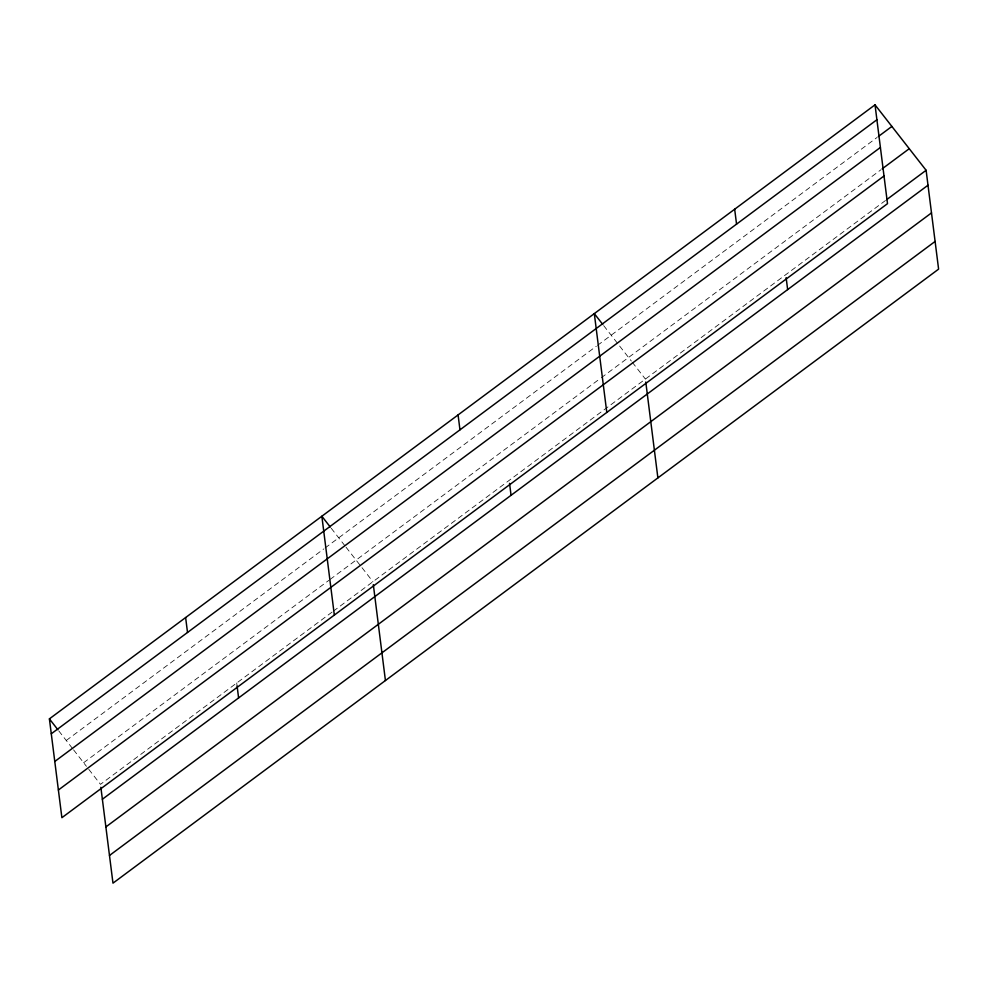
<?xml version="1.0" encoding="UTF-8"?>
<svg xmlns="http://www.w3.org/2000/svg" width="988" height="988" viewBox="0 0 988 988"><rect width="100%" height="100%" fill="white"/><g stroke="black" fill="none" stroke-linecap="round" stroke-linejoin="round"><path stroke-width="0.74" stroke-dasharray="4.94 3.71" d="M66.258 740.469L323.854 548.896M325.089 547.97L596.307 346.257M597.555 345.343L877.109 137.431M83.634 762.724L328.843 580.364M330.078 579.437L600.062 378.651M601.297 377.737L880.938 169.763M332.079 612.091L100.492 784.336L87.376 767.528M333.314 611.177L885.483 200.515M603.68 325.608L631.357 361.065M632.295 362.263L645.399 379.071M331.227 528.234L345.121 546.043M346.035 547.216L372.945 581.697M58.761 730.873L72.655 748.669M73.569 749.843L86.438 766.33M236.712 683.017L237.095 685.993"/><path stroke-width="1.48" d="M875.022 104.839L887.508 203.664L61.886 817.706L49.4 718.869L875.022 104.839L926.114 170.294L938.6 269.131L112.978 883.161L100.862 787.313M51.29 733.788L876.912 119.746M878.344 136.517L891.88 126.439M54.785 761.476L880.407 147.447M882.173 168.837L909.256 148.694M58.391 790.005L884.013 175.975M886.718 199.601L926.114 170.294M102.369 799.243L928.004 185.213M105.877 826.931L931.499 212.902M109.483 855.472L935.105 241.443M602.742 324.41L594.307 313.604L606.793 412.441M330.288 527.036L321.853 516.242L334.339 615.067M49.4 718.869L57.835 729.675M786.139 277.665L787.646 289.595M734.664 209.221L736.554 224.14M645.782 382.047L657.885 477.908M509.549 483.367L511.055 495.297M458.086 414.923L459.963 429.842M373.328 584.686L385.431 680.534M237.095 685.993L238.602 697.923M185.633 617.549L187.51 632.468"/></g></svg>
